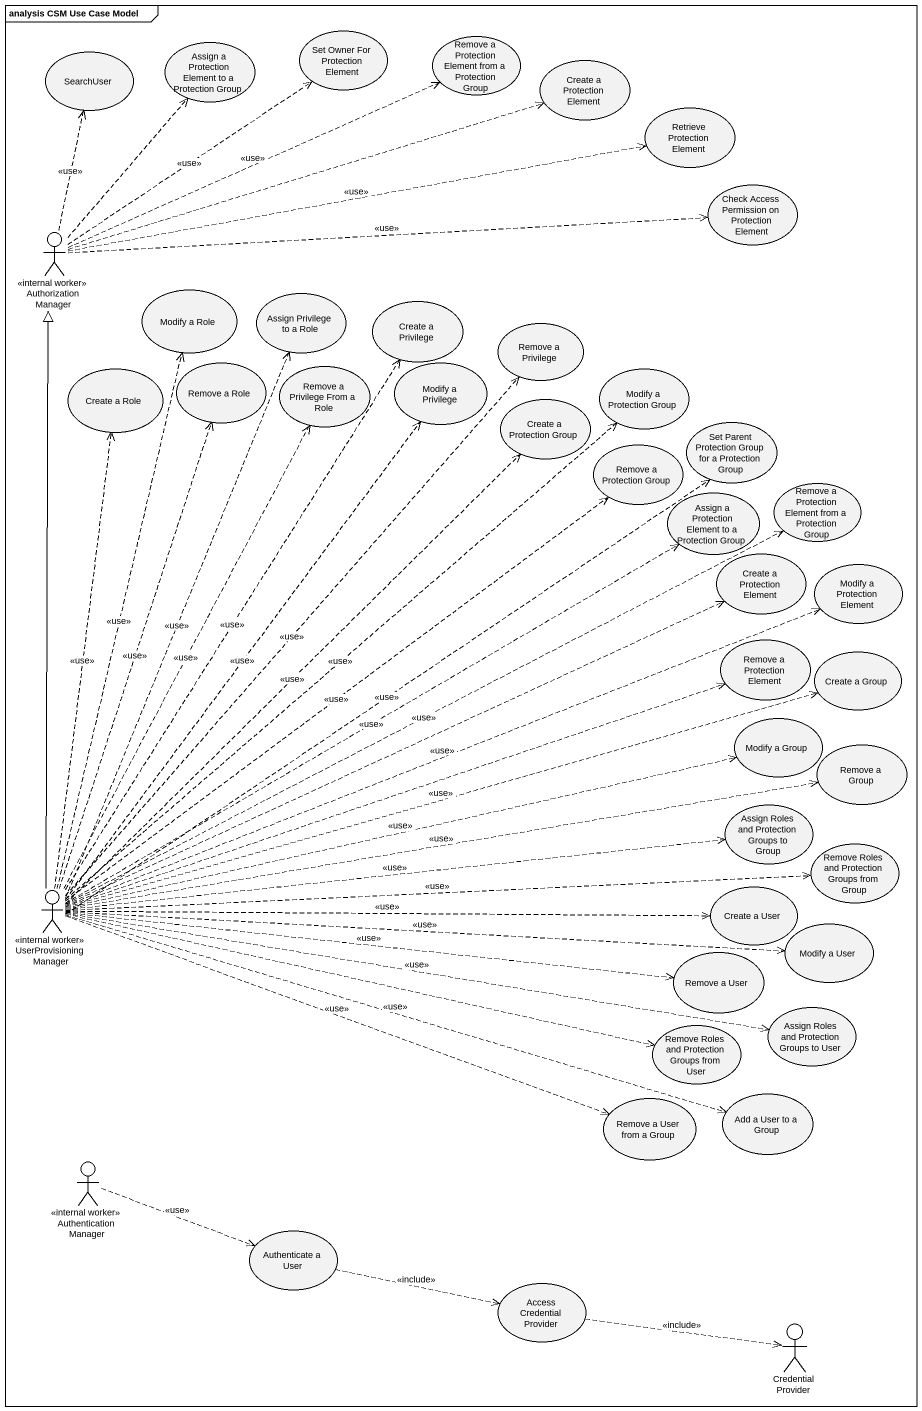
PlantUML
@startuml
mainframe analysis CSM Use Case Model
usecase SearchUser
usecase "Assign a Protection Element to a Protection Group" as Assign_a_Protection_Element
usecase "Set Owner For Protection Element" as Set_Owner_For_Protection
usecase "Remove a Protection Element from a Protection Group" as Remove_a_Protection_Element
usecase "Create a Protection Element" as Create_a_Protection_Element
usecase "Retrieve Protection Element" as Retrieve_Protection_Element
usecase "Check Access Permission on Protection Element" as Check_Access_Permission_on
actor AuthorizationManager <<internal worker>>
usecase "Modify a Role" as Modify_a_Role
usecase "Assign Privilege to a Role" as Assign_Privilege_to_a_Role
usecase "Create a Privilege" as Create_a_Privilege
usecase "Remove a Privilege" as Remove_a_Privilege
usecase "Create a Role" as Create_a_Role
usecase "Remove a Role" as Remove_a_Role
usecase "Remove a Privilege From a Role" as Remove_a_Privilege_From_a
usecase "Modify a Privilege" as Modify_a_Privilege
usecase "Modify a Protection Group" as Modify_a_Protection_Group
usecase "Create a Protection Group" as Create_a_Protection_Group
usecase "Remove a Protection Group" as Remove_a_Protection_Group
usecase "Set Parent Protection Group for a Protection Group" as Set_Parent_Protection_Group
usecase "Assign a Protection Element to a Protection Group" as Assign_a_Protection_Element_2
usecase "Remove a Protection Element from a Protection Group" as Remove_a_Protection_Element_2
usecase "Create a Protection Element" as Create_a_Protection_Element_2
usecase "Modify a Protection Element" as Modify_a_Protection_Element
usecase "Remove a Protection Element" as Remove_a_Protection_Element_3
usecase "Create a Group" as Create_a_Group
usecase "Modify a Group" as Modify_a_Group
usecase "Remove a Group" as Remove_a_Group
usecase "Assign Roles and Protection Groups to Group" as Assign_Roles_and_Protection
usecase "Remove Roles and Protection Groups from Group" as Remove_Roles_and_Protection
actor UserProvisioningManager <<internal worker>>
usecase "Create a User" as Create_a_User
usecase "Remove a User" as Remove_a_User
usecase "Modify a User" as Modify_a_User
usecase "Remove Roles and Protection Groups from User" as Remove_Roles_and_Protection_2
usecase "Assign Roles and Protection Groups to User" as Assign_Roles_and_Protection_2
usecase "Remove a User from a Group" as Remove_a_User_from_a_Group
usecase "Add a User to a Group" as Add_a_User_to_a_Group
actor AuthenticationManager <<internal worker>>
usecase "Authenticate a User" as Authenticate_a_User
usecase "Access Credential Provider" as Access_Credential_Provider
actor "Credential Provider" as Credential_Provider
AuthorizationManager .up.> SearchUser : <<use>>
AuthorizationManager .up.> Assign_a_Protection_Element
AuthorizationManager .up.> Set_Owner_For_Protection : <<use>>
AuthorizationManager .right.> Remove_a_Protection_Element : <<use>>
AuthorizationManager .right.> Create_a_Protection_Element
AuthorizationManager .right.> Retrieve_Protection_Element : <<use>>
AuthorizationManager .right.> Check_Access_Permission_on : <<use>>
UserProvisioningManager -up-|> AuthorizationManager
UserProvisioningManager .up.> Modify_a_Role : <<use>>
UserProvisioningManager .up.> Assign_Privilege_to_a_Role : <<use>>
UserProvisioningManager .up.> Create_a_Privilege : <<use>>
UserProvisioningManager .up.> Remove_a_Privilege : <<use>>
UserProvisioningManager .up.> Create_a_Role : <<use>>
UserProvisioningManager .up.> Remove_a_Role : <<use>>
UserProvisioningManager .up.> Remove_a_Privilege_From_a : <<use>>
UserProvisioningManager .up.> Modify_a_Privilege : <<use>>
UserProvisioningManager .up.> Modify_a_Protection_Group : <<use>>
UserProvisioningManager .up.> Create_a_Protection_Group : <<use>>
UserProvisioningManager .up.> Remove_a_Protection_Group : <<use>>
UserProvisioningManager .up.> Set_Parent_Protection_Group : <<use>>
UserProvisioningManager .up.> Assign_a_Protection_Element_2 : <<use>>
UserProvisioningManager .right.> Remove_a_Protection_Element_2 : <<use>>
UserProvisioningManager .right.> Create_a_Protection_Element_2
UserProvisioningManager .right.> Modify_a_Protection_Element : <<use>>
UserProvisioningManager .right.> Remove_a_Protection_Element_3
UserProvisioningManager .right.> Create_a_Group : <<use>>
UserProvisioningManager .right.> Modify_a_Group : <<use>>
UserProvisioningManager .right.> Remove_a_Group : <<use>>
UserProvisioningManager .right.> Assign_Roles_and_Protection : <<use>>
UserProvisioningManager .right.> Remove_Roles_and_Protection : <<use>>
UserProvisioningManager .right.> Create_a_User : <<use>>
UserProvisioningManager .right.> Remove_a_User : <<use>>
UserProvisioningManager .right.> Modify_a_User : <<use>>
UserProvisioningManager .right.> Remove_Roles_and_Protection_2
UserProvisioningManager .right.> Assign_Roles_and_Protection_2 : <<use>>
UserProvisioningManager .right.> Remove_a_User_from_a_Group : <<use>>
UserProvisioningManager .right.> Add_a_User_to_a_Group : <<use>>
AuthenticationManager .right.> Authenticate_a_User : <<use>>
Authenticate_a_User .right.> Access_Credential_Provider : <<include>>
Access_Credential_Provider .right.> Credential_Provider : <<include>>
@enduml
